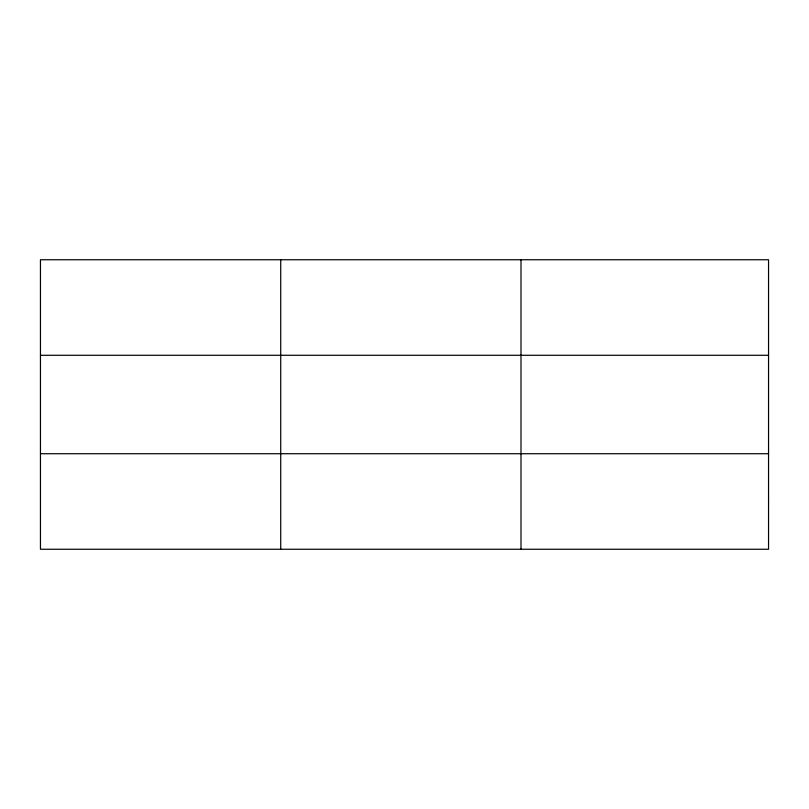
<?xml version="1.0" encoding="UTF-8"?>
<svg xmlns="http://www.w3.org/2000/svg" width="809" height="809" viewBox="0 0 809 809"><rect width="100%" height="100%" fill="white"/><g stroke="black" fill="none" stroke-linecap="round" stroke-linejoin="round"><path stroke-width="1.21" d="M280.723 259.75L280.723 549.25M520.996 259.75L520.996 549.25M40.45 355.282L768.55 355.282M40.45 453.718L768.55 453.718M768.55 501.479L768.55 549.25L40.45 549.25L40.45 259.75L768.55 259.75L768.55 501.479"/></g></svg>
